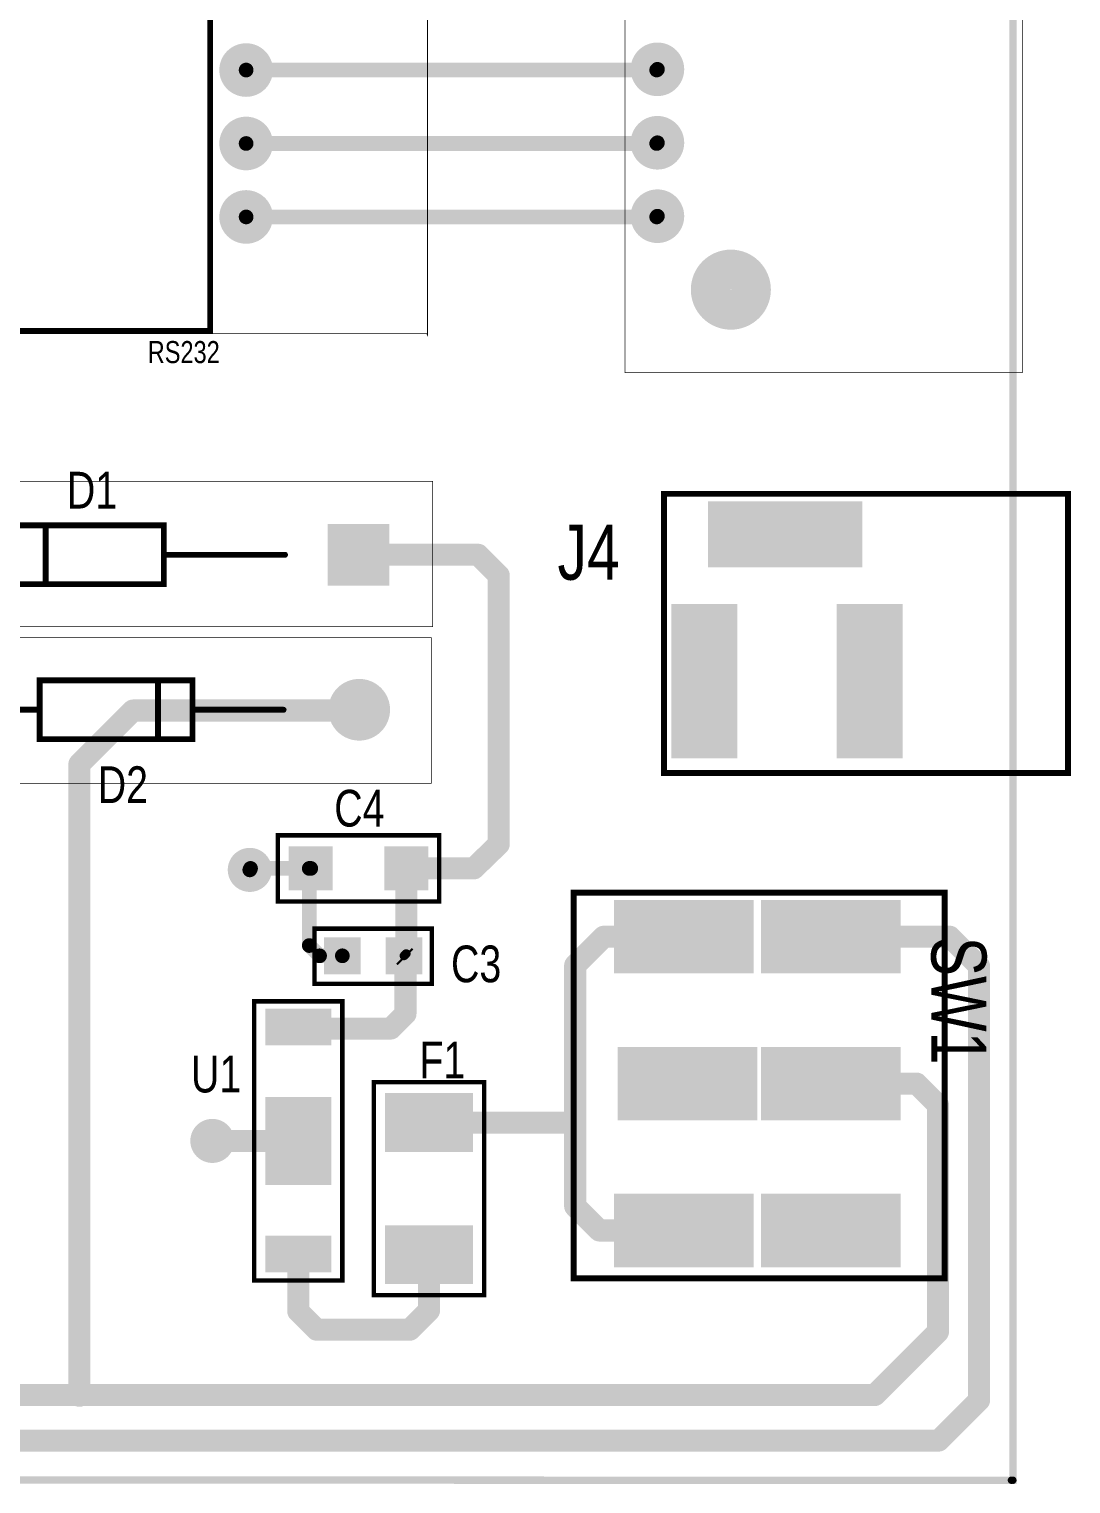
# Model space of a CAD drawing. Extents: x 0 to 8.76, y 0.02 to 4.83.
# Drawn here: x 7.347 to 8.765, y 0.023 to 2.004 of the extents above; entities that cross this region are included whole.
import ezdxf

# ---------------------------------------------------------------- set-up
doc = ezdxf.new("R2010")
doc.units = 0

msp = doc.modelspace()

# ---------------------------------------------------------------- linework, layer by layer
for points, const_width in [([(8.684, 0.028), (0.778, 0.029), (0.778, 4.826), (8.686, 4.826), (8.686, 0.028), (8.684, 0.028)], 0.01), ([(8.158, 1.69), (8.158, 1.536), (8.699, 1.536), (8.699, 2.259), (8.158, 2.259), (8.158, 1.69)], 0.001), ([(6.748, 2.207), (6.492, 2.207), (6.492, 1.589), (7.888, 1.589), (7.889, 1.587), (7.889, 2.207), (6.748, 2.207)], 0.001), ([(7.896, 1.19), (6.997, 1.19), (6.997, 1.388), (7.896, 1.388), (7.896, 1.19)], 0.001), ([(8.761, 0.991), (8.211, 0.991), (8.211, 1.371), (8.761, 1.371), (8.761, 0.991)], 0.001), ([(6.995, 1.175), (7.894, 1.175), (7.894, 0.977), (6.995, 0.977), (6.995, 1.175)], 0.001), ([(8.088, 0.303), (8.088, 0.828), (8.593, 0.828), (8.593, 0.303), (8.088, 0.303)], 0.001)]:
    msp.add_lwpolyline(points, close=True, dxfattribs=dict(const_width=const_width))
for points, const_width in [([(8.1578, 1.69, 1), (8.1582, 1.69, 1)], 0.0005), ([(8.1578, 1.69, 1), (8.1582, 1.69, 1)], 0.0005), ([(7.8877, 1.589, 1), (7.8883, 1.589, 1)], 0.0005), ([(7.8887, 1.587, 1), (7.8893, 1.587, 1)], 0.0005), ([(8.1578, 1.536, 1), (8.1582, 1.536, 1)], 0.0005), ([(8.6988, 1.536, 1), (8.6992, 1.536, 1)], 0.0005), ([(7.8957, 1.388, 1), (7.8963, 1.388, 1)], 0.0005), ([(8.2108, 1.371, 1), (8.2112, 1.371, 1)], 0.0005), ([(8.7607, 1.371, 1), (8.7612, 1.371, 1)], 0.0005), ([(7.8957, 1.19, 1), (7.8963, 1.19, 1)], 0.0005), ([(7.8957, 1.19, 1), (7.8963, 1.19, 1)], 0.0005), ([(7.8937, 1.175, 1), (7.8943, 1.175, 1)], 0.0005), ([(8.2108, 0.991, 1), (8.2112, 0.991, 1)], 0.0005), ([(8.7607, 0.991, 1), (8.7612, 0.991, 1)], 0.0005), ([(8.7607, 0.991, 1), (8.7612, 0.991, 1)], 0.0005), ([(7.8937, 0.977, 1), (7.8943, 0.977, 1)], 0.0005), ([(8.0877, 0.828, 1), (8.0882, 0.828, 1)], 0.0005), ([(8.5928, 0.828, 1), (8.5932, 0.828, 1)], 0.0005), ([(8.0877, 0.303, 1), (8.0882, 0.303, 1)], 0.0005), ([(8.0877, 0.303, 1), (8.0882, 0.303, 1)], 0.0005), ([(8.5928, 0.303, 1), (8.5932, 0.303, 1)], 0.0005), ([(8.6815, 0.028, 1), (8.6865, 0.028, 1)], 0.005), ([(8.6815, 0.028, 1), (8.6865, 0.028, 1)], 0.005), ([(8.6835, 0.028, 1), (8.6885, 0.028, 1)], 0.005)]:
    msp.add_lwpolyline(points, format="xyb", close=True, dxfattribs=dict(const_width=const_width))
at = {"layer": 'DRL'}
for points, const_width in [([(7.632, 1.948, 1), (7.652, 1.948, 1)], 0.02), ([(8.192, 1.949, 1), (8.212, 1.949, 1)], 0.02), ([(7.632, 1.848, 1), (7.652, 1.848, 1)], 0.02), ([(8.192, 1.849, 1), (8.212, 1.849, 1)], 0.02), ([(7.632, 1.748, 1), (7.652, 1.748, 1)], 0.02), ([(8.192, 1.749, 1), (8.212, 1.749, 1)], 0.02), ([(8.285, 1.649, 1), (8.319, 1.649, 1)], 0.035), ([(8.343, 1.316, 1), (8.359, 1.316, 1)], 0.017), ([(8.368, 1.316, 1), (8.384, 1.316, 1)], 0.017), ([(8.393, 1.316, 1), (8.409, 1.316, 1)], 0.017), ([(7.785, 1.288, 1), (7.805, 1.288, 1)], 0.02), ([(8.258, 1.141, 1), (8.274, 1.141, 1)], 0.017), ([(8.483, 1.141, 1), (8.499, 1.141, 1)], 0.017), ([(8.258, 1.116, 1), (8.274, 1.116, 1)], 0.017), ([(8.483, 1.116, 1), (8.499, 1.116, 1)], 0.017), ([(7.786, 1.077, 1), (7.806, 1.077, 1)], 0.02), ([(8.258, 1.091, 1), (8.274, 1.091, 1)], 0.017), ([(8.483, 1.091, 1), (8.499, 1.091, 1)], 0.017), ([(7.637, 0.859, 1), (7.657, 0.859, 1)], 0.02), ([(8.212, 0.768, 1), (8.234, 0.768, 1)], 0.023), ([(8.227, 0.768, 1), (8.249, 0.768, 1)], 0.023), ([(8.242, 0.768, 1), (8.264, 0.768, 1)], 0.023), ([(8.412, 0.768, 1), (8.434, 0.768, 1)], 0.023), ([(8.427, 0.768, 1), (8.449, 0.768, 1)], 0.023), ([(8.442, 0.768, 1), (8.464, 0.768, 1)], 0.023), ([(8.217, 0.568, 1), (8.239, 0.568, 1)], 0.023), ([(8.232, 0.568, 1), (8.254, 0.568, 1)], 0.023), ([(8.247, 0.568, 1), (8.269, 0.568, 1)], 0.023), ([(8.412, 0.568, 1), (8.434, 0.568, 1)], 0.023), ([(8.427, 0.568, 1), (8.449, 0.568, 1)], 0.023), ([(8.442, 0.568, 1), (8.464, 0.568, 1)], 0.023), ([(7.586, 0.49, 1), (7.606, 0.49, 1)], 0.02), ([(8.212, 0.368, 1), (8.234, 0.368, 1)], 0.023), ([(8.227, 0.368, 1), (8.249, 0.368, 1)], 0.023), ([(8.242, 0.368, 1), (8.264, 0.368, 1)], 0.023), ([(8.412, 0.368, 1), (8.434, 0.368, 1)], 0.023), ([(8.427, 0.368, 1), (8.449, 0.368, 1)], 0.023), ([(8.442, 0.368, 1), (8.464, 0.368, 1)], 0.023)]:
    msp.add_lwpolyline(points, format="xyb", close=True, dxfattribs=dict(at, const_width=const_width))
at = {"layer": 'FAB', "const_width": 0.02}
for points in [[(7.637, 0.859, 1), (7.657, 0.859, 1)], [(7.586, 0.49, 1), (7.606, 0.49, 1)]]:
    msp.add_lwpolyline(points, format="xyb", close=True, dxfattribs=at)
at = {"layer": 'GND'}
for points, const_width in [([(7.627, 1.948, 1), (7.657, 1.948, 1)], 0.03), ([(8.187, 1.949, 1), (8.217, 1.949, 1)], 0.03), ([(7.627, 1.848, 1), (7.657, 1.848, 1)], 0.03), ([(8.187, 1.849, 1), (8.217, 1.849, 1)], 0.03), ([(7.627, 1.748, 1), (7.657, 1.748, 1)], 0.03), ([(8.187, 1.749, 1), (8.217, 1.749, 1)], 0.03), ([(8.28, 1.649, 1), (8.324, 1.649, 1)], 0.045), ([(7.779, 1.077, 1), (7.813, 1.077, 1)], 0.035), ([(7.635, 0.859, 1), (7.659, 0.859, 1)], 0.025), ([(7.584, 0.49, 1), (7.608, 0.49, 1)], 0.025)]:
    msp.add_lwpolyline(points, format="xyb", close=True, dxfattribs=dict(at, const_width=const_width))
msp.add_solid([(7.76, 1.253), (7.83, 1.253), (7.76, 1.323), (7.83, 1.323)], dxfattribs=at)
at = {"layer": 'I10'}
for points, const_width in [([(7.627, 1.948, 1), (7.657, 1.948, 1)], 0.03), ([(8.187, 1.949, 1), (8.217, 1.949, 1)], 0.03), ([(7.627, 1.848, 1), (7.657, 1.848, 1)], 0.03), ([(8.187, 1.849, 1), (8.217, 1.849, 1)], 0.03), ([(7.627, 1.748, 1), (7.657, 1.748, 1)], 0.03), ([(8.187, 1.749, 1), (8.217, 1.749, 1)], 0.03), ([(8.28, 1.649, 1), (8.324, 1.649, 1)], 0.045), ([(7.779, 1.077, 1), (7.813, 1.077, 1)], 0.035), ([(7.635, 0.859, 1), (7.659, 0.859, 1)], 0.025), ([(7.584, 0.49, 1), (7.608, 0.49, 1)], 0.025)]:
    msp.add_lwpolyline(points, format="xyb", close=True, dxfattribs=dict(at, const_width=const_width))
for points in [[(8.276, 1.271), (8.426, 1.271), (8.276, 1.361), (8.426, 1.361)], [(8.301, 1.271), (8.451, 1.271), (8.301, 1.361), (8.451, 1.361)], [(8.326, 1.271), (8.476, 1.271), (8.326, 1.361), (8.476, 1.361)], [(7.76, 1.253), (7.83, 1.253), (7.76, 1.323), (7.83, 1.323)]]:
    msp.add_solid(points, dxfattribs=at)
at = {"layer": 'I11'}
for points, const_width in [([(7.627, 1.948, 1), (7.657, 1.948, 1)], 0.03), ([(8.187, 1.949, 1), (8.217, 1.949, 1)], 0.03), ([(7.627, 1.848, 1), (7.657, 1.848, 1)], 0.03), ([(8.187, 1.849, 1), (8.217, 1.849, 1)], 0.03), ([(7.627, 1.748, 1), (7.657, 1.748, 1)], 0.03), ([(8.187, 1.749, 1), (8.217, 1.749, 1)], 0.03), ([(8.28, 1.649, 1), (8.324, 1.649, 1)], 0.045), ([(7.779, 1.077, 1), (7.813, 1.077, 1)], 0.035), ([(7.635, 0.859, 1), (7.659, 0.859, 1)], 0.025), ([(7.584, 0.49, 1), (7.608, 0.49, 1)], 0.025)]:
    msp.add_lwpolyline(points, format="xyb", close=True, dxfattribs=dict(at, const_width=const_width))
for points in [[(8.276, 1.271), (8.426, 1.271), (8.276, 1.361), (8.426, 1.361)], [(8.301, 1.271), (8.451, 1.271), (8.301, 1.361), (8.451, 1.361)], [(8.326, 1.271), (8.476, 1.271), (8.326, 1.361), (8.476, 1.361)], [(7.76, 1.253), (7.83, 1.253), (7.76, 1.323), (7.83, 1.323)]]:
    msp.add_solid(points, dxfattribs=at)
at = {"layer": 'I12'}
for points, const_width in [([(7.627, 1.948, 1), (7.657, 1.948, 1)], 0.03), ([(8.187, 1.949, 1), (8.217, 1.949, 1)], 0.03), ([(7.627, 1.848, 1), (7.657, 1.848, 1)], 0.03), ([(8.187, 1.849, 1), (8.217, 1.849, 1)], 0.03), ([(7.627, 1.748, 1), (7.657, 1.748, 1)], 0.03), ([(8.187, 1.749, 1), (8.217, 1.749, 1)], 0.03), ([(8.28, 1.649, 1), (8.324, 1.649, 1)], 0.045), ([(7.779, 1.077, 1), (7.813, 1.077, 1)], 0.035), ([(7.635, 0.859, 1), (7.659, 0.859, 1)], 0.025), ([(7.584, 0.49, 1), (7.608, 0.49, 1)], 0.025)]:
    msp.add_lwpolyline(points, format="xyb", close=True, dxfattribs=dict(at, const_width=const_width))
for points in [[(8.276, 1.271), (8.426, 1.271), (8.276, 1.361), (8.426, 1.361)], [(8.301, 1.271), (8.451, 1.271), (8.301, 1.361), (8.451, 1.361)], [(8.326, 1.271), (8.476, 1.271), (8.326, 1.361), (8.476, 1.361)], [(7.76, 1.253), (7.83, 1.253), (7.76, 1.323), (7.83, 1.323)]]:
    msp.add_solid(points, dxfattribs=at)
at = {"layer": 'IN3'}
for points, const_width in [([(7.627, 1.948, 1), (7.657, 1.948, 1)], 0.03), ([(8.187, 1.949, 1), (8.217, 1.949, 1)], 0.03), ([(7.627, 1.848, 1), (7.657, 1.848, 1)], 0.03), ([(8.187, 1.849, 1), (8.217, 1.849, 1)], 0.03), ([(7.627, 1.748, 1), (7.657, 1.748, 1)], 0.03), ([(8.187, 1.749, 1), (8.217, 1.749, 1)], 0.03), ([(8.28, 1.649, 1), (8.324, 1.649, 1)], 0.045), ([(7.779, 1.077, 1), (7.813, 1.077, 1)], 0.035), ([(7.635, 0.859, 1), (7.659, 0.859, 1)], 0.025), ([(7.584, 0.49, 1), (7.608, 0.49, 1)], 0.025)]:
    msp.add_lwpolyline(points, format="xyb", close=True, dxfattribs=dict(at, const_width=const_width))
for points in [[(8.276, 1.271), (8.426, 1.271), (8.276, 1.361), (8.426, 1.361)], [(8.301, 1.271), (8.451, 1.271), (8.301, 1.361), (8.451, 1.361)], [(8.326, 1.271), (8.476, 1.271), (8.326, 1.361), (8.476, 1.361)], [(7.76, 1.253), (7.83, 1.253), (7.76, 1.323), (7.83, 1.323)], [(8.226, 1.066), (8.306, 1.066), (8.226, 1.216), (8.306, 1.216)], [(8.451, 1.066), (8.531, 1.066), (8.451, 1.216), (8.531, 1.216)], [(8.226, 1.041), (8.306, 1.041), (8.226, 1.191), (8.306, 1.191)], [(8.451, 1.041), (8.531, 1.041), (8.451, 1.191), (8.531, 1.191)], [(8.226, 1.016), (8.306, 1.016), (8.226, 1.166), (8.306, 1.166)], [(8.451, 1.016), (8.531, 1.016), (8.451, 1.166), (8.531, 1.166)]]:
    msp.add_solid(points, dxfattribs=at)
at = {"layer": 'IN4'}
for points, const_width in [([(7.627, 1.948, 1), (7.657, 1.948, 1)], 0.03), ([(8.187, 1.949, 1), (8.217, 1.949, 1)], 0.03), ([(7.627, 1.848, 1), (7.657, 1.848, 1)], 0.03), ([(8.187, 1.849, 1), (8.217, 1.849, 1)], 0.03), ([(7.627, 1.748, 1), (7.657, 1.748, 1)], 0.03), ([(8.187, 1.749, 1), (8.217, 1.749, 1)], 0.03), ([(8.28, 1.649, 1), (8.324, 1.649, 1)], 0.045), ([(7.779, 1.077, 1), (7.813, 1.077, 1)], 0.035), ([(7.635, 0.859, 1), (7.659, 0.859, 1)], 0.025), ([(7.584, 0.49, 1), (7.608, 0.49, 1)], 0.025)]:
    msp.add_lwpolyline(points, format="xyb", close=True, dxfattribs=dict(at, const_width=const_width))
for points in [[(8.276, 1.271), (8.426, 1.271), (8.276, 1.361), (8.426, 1.361)], [(8.301, 1.271), (8.451, 1.271), (8.301, 1.361), (8.451, 1.361)], [(8.326, 1.271), (8.476, 1.271), (8.326, 1.361), (8.476, 1.361)], [(7.76, 1.253), (7.83, 1.253), (7.76, 1.323), (7.83, 1.323)], [(8.226, 1.066), (8.306, 1.066), (8.226, 1.216), (8.306, 1.216)], [(8.451, 1.066), (8.531, 1.066), (8.451, 1.216), (8.531, 1.216)], [(8.226, 1.041), (8.306, 1.041), (8.226, 1.191), (8.306, 1.191)], [(8.451, 1.041), (8.531, 1.041), (8.451, 1.191), (8.531, 1.191)], [(8.226, 1.016), (8.306, 1.016), (8.226, 1.166), (8.306, 1.166)], [(8.451, 1.016), (8.531, 1.016), (8.451, 1.166), (8.531, 1.166)]]:
    msp.add_solid(points, dxfattribs=at)
at = {"layer": 'IN5'}
for points, const_width in [([(7.627, 1.948, 1), (7.657, 1.948, 1)], 0.03), ([(8.187, 1.949, 1), (8.217, 1.949, 1)], 0.03), ([(7.627, 1.848, 1), (7.657, 1.848, 1)], 0.03), ([(8.187, 1.849, 1), (8.217, 1.849, 1)], 0.03), ([(7.627, 1.748, 1), (7.657, 1.748, 1)], 0.03), ([(8.187, 1.749, 1), (8.217, 1.749, 1)], 0.03), ([(8.28, 1.649, 1), (8.324, 1.649, 1)], 0.045), ([(7.779, 1.077, 1), (7.813, 1.077, 1)], 0.035), ([(7.635, 0.859, 1), (7.659, 0.859, 1)], 0.025), ([(7.584, 0.49, 1), (7.608, 0.49, 1)], 0.025)]:
    msp.add_lwpolyline(points, format="xyb", close=True, dxfattribs=dict(at, const_width=const_width))
for points in [[(8.276, 1.271), (8.426, 1.271), (8.276, 1.361), (8.426, 1.361)], [(8.301, 1.271), (8.451, 1.271), (8.301, 1.361), (8.451, 1.361)], [(8.326, 1.271), (8.476, 1.271), (8.326, 1.361), (8.476, 1.361)], [(7.76, 1.253), (7.83, 1.253), (7.76, 1.323), (7.83, 1.323)], [(8.226, 1.066), (8.306, 1.066), (8.226, 1.216), (8.306, 1.216)], [(8.451, 1.066), (8.531, 1.066), (8.451, 1.216), (8.531, 1.216)], [(8.226, 1.041), (8.306, 1.041), (8.226, 1.191), (8.306, 1.191)], [(8.451, 1.041), (8.531, 1.041), (8.451, 1.191), (8.531, 1.191)], [(8.226, 1.016), (8.306, 1.016), (8.226, 1.166), (8.306, 1.166)], [(8.451, 1.016), (8.531, 1.016), (8.451, 1.166), (8.531, 1.166)]]:
    msp.add_solid(points, dxfattribs=at)
at = {"layer": 'IN6'}
for points, const_width in [([(7.627, 1.948, 1), (7.657, 1.948, 1)], 0.03), ([(8.187, 1.949, 1), (8.217, 1.949, 1)], 0.03), ([(7.627, 1.848, 1), (7.657, 1.848, 1)], 0.03), ([(8.187, 1.849, 1), (8.217, 1.849, 1)], 0.03), ([(7.627, 1.748, 1), (7.657, 1.748, 1)], 0.03), ([(8.187, 1.749, 1), (8.217, 1.749, 1)], 0.03), ([(8.28, 1.649, 1), (8.324, 1.649, 1)], 0.045), ([(7.779, 1.077, 1), (7.813, 1.077, 1)], 0.035), ([(7.635, 0.859, 1), (7.659, 0.859, 1)], 0.025), ([(7.584, 0.49, 1), (7.608, 0.49, 1)], 0.025)]:
    msp.add_lwpolyline(points, format="xyb", close=True, dxfattribs=dict(at, const_width=const_width))
for points in [[(8.276, 1.271), (8.426, 1.271), (8.276, 1.361), (8.426, 1.361)], [(8.301, 1.271), (8.451, 1.271), (8.301, 1.361), (8.451, 1.361)], [(8.326, 1.271), (8.476, 1.271), (8.326, 1.361), (8.476, 1.361)], [(7.76, 1.253), (7.83, 1.253), (7.76, 1.323), (7.83, 1.323)], [(8.226, 1.066), (8.306, 1.066), (8.226, 1.216), (8.306, 1.216)], [(8.451, 1.066), (8.531, 1.066), (8.451, 1.216), (8.531, 1.216)], [(8.226, 1.041), (8.306, 1.041), (8.226, 1.191), (8.306, 1.191)], [(8.451, 1.041), (8.531, 1.041), (8.451, 1.191), (8.531, 1.191)], [(8.226, 1.016), (8.306, 1.016), (8.226, 1.166), (8.306, 1.166)], [(8.451, 1.016), (8.531, 1.016), (8.451, 1.166), (8.531, 1.166)]]:
    msp.add_solid(points, dxfattribs=at)
at = {"layer": 'IN7'}
for points, const_width in [([(7.627, 1.948, 1), (7.657, 1.948, 1)], 0.03), ([(8.187, 1.949, 1), (8.217, 1.949, 1)], 0.03), ([(7.627, 1.848, 1), (7.657, 1.848, 1)], 0.03), ([(8.187, 1.849, 1), (8.217, 1.849, 1)], 0.03), ([(7.627, 1.748, 1), (7.657, 1.748, 1)], 0.03), ([(8.187, 1.749, 1), (8.217, 1.749, 1)], 0.03), ([(8.28, 1.649, 1), (8.324, 1.649, 1)], 0.045), ([(7.779, 1.077, 1), (7.813, 1.077, 1)], 0.035), ([(7.635, 0.859, 1), (7.659, 0.859, 1)], 0.025), ([(7.584, 0.49, 1), (7.608, 0.49, 1)], 0.025)]:
    msp.add_lwpolyline(points, format="xyb", close=True, dxfattribs=dict(at, const_width=const_width))
for points in [[(8.276, 1.271), (8.426, 1.271), (8.276, 1.361), (8.426, 1.361)], [(8.301, 1.271), (8.451, 1.271), (8.301, 1.361), (8.451, 1.361)], [(8.326, 1.271), (8.476, 1.271), (8.326, 1.361), (8.476, 1.361)], [(7.76, 1.253), (7.83, 1.253), (7.76, 1.323), (7.83, 1.323)], [(8.226, 1.066), (8.306, 1.066), (8.226, 1.216), (8.306, 1.216)], [(8.451, 1.066), (8.531, 1.066), (8.451, 1.216), (8.531, 1.216)], [(8.226, 1.041), (8.306, 1.041), (8.226, 1.191), (8.306, 1.191)], [(8.451, 1.041), (8.531, 1.041), (8.451, 1.191), (8.531, 1.191)], [(8.226, 1.016), (8.306, 1.016), (8.226, 1.166), (8.306, 1.166)], [(8.451, 1.016), (8.531, 1.016), (8.451, 1.166), (8.531, 1.166)]]:
    msp.add_solid(points, dxfattribs=at)
at = {"layer": 'IN8'}
for points, const_width in [([(7.627, 1.948, 1), (7.657, 1.948, 1)], 0.03), ([(8.187, 1.949, 1), (8.217, 1.949, 1)], 0.03), ([(7.627, 1.848, 1), (7.657, 1.848, 1)], 0.03), ([(8.187, 1.849, 1), (8.217, 1.849, 1)], 0.03), ([(7.627, 1.748, 1), (7.657, 1.748, 1)], 0.03), ([(8.187, 1.749, 1), (8.217, 1.749, 1)], 0.03), ([(8.28, 1.649, 1), (8.324, 1.649, 1)], 0.045), ([(7.779, 1.077, 1), (7.813, 1.077, 1)], 0.035), ([(7.635, 0.859, 1), (7.659, 0.859, 1)], 0.025), ([(7.584, 0.49, 1), (7.608, 0.49, 1)], 0.025)]:
    msp.add_lwpolyline(points, format="xyb", close=True, dxfattribs=dict(at, const_width=const_width))
for points in [[(8.276, 1.271), (8.426, 1.271), (8.276, 1.361), (8.426, 1.361)], [(8.301, 1.271), (8.451, 1.271), (8.301, 1.361), (8.451, 1.361)], [(8.326, 1.271), (8.476, 1.271), (8.326, 1.361), (8.476, 1.361)], [(7.76, 1.253), (7.83, 1.253), (7.76, 1.323), (7.83, 1.323)]]:
    msp.add_solid(points, dxfattribs=at)
at = {"layer": 'IN9'}
for points, const_width in [([(7.627, 1.948, 1), (7.657, 1.948, 1)], 0.03), ([(8.187, 1.949, 1), (8.217, 1.949, 1)], 0.03), ([(7.627, 1.848, 1), (7.657, 1.848, 1)], 0.03), ([(8.187, 1.849, 1), (8.217, 1.849, 1)], 0.03), ([(7.627, 1.748, 1), (7.657, 1.748, 1)], 0.03), ([(8.187, 1.749, 1), (8.217, 1.749, 1)], 0.03), ([(8.28, 1.649, 1), (8.324, 1.649, 1)], 0.045), ([(7.779, 1.077, 1), (7.813, 1.077, 1)], 0.035), ([(7.635, 0.859, 1), (7.659, 0.859, 1)], 0.025), ([(7.584, 0.49, 1), (7.608, 0.49, 1)], 0.025)]:
    msp.add_lwpolyline(points, format="xyb", close=True, dxfattribs=dict(at, const_width=const_width))
for points in [[(8.276, 1.271), (8.426, 1.271), (8.276, 1.361), (8.426, 1.361)], [(8.301, 1.271), (8.451, 1.271), (8.301, 1.361), (8.451, 1.361)], [(8.326, 1.271), (8.476, 1.271), (8.326, 1.361), (8.476, 1.361)], [(7.76, 1.253), (7.83, 1.253), (7.76, 1.323), (7.83, 1.323)]]:
    msp.add_solid(points, dxfattribs=at)
at = {"layer": 'NOT', "const_width": 0.02}
for points in [[(7.637, 0.859, 1), (7.657, 0.859, 1)], [(7.586, 0.49, 1), (7.606, 0.49, 1)]]:
    msp.add_lwpolyline(points, format="xyb", close=True, dxfattribs=at)
at = {"layer": 'PWR'}
for points, const_width in [([(7.627, 1.948, 1), (7.657, 1.948, 1)], 0.03), ([(8.187, 1.949, 1), (8.217, 1.949, 1)], 0.03), ([(7.627, 1.848, 1), (7.657, 1.848, 1)], 0.03), ([(8.187, 1.849, 1), (8.217, 1.849, 1)], 0.03), ([(7.627, 1.748, 1), (7.657, 1.748, 1)], 0.03), ([(8.187, 1.749, 1), (8.217, 1.749, 1)], 0.03), ([(8.28, 1.649, 1), (8.324, 1.649, 1)], 0.045), ([(7.779, 1.077, 1), (7.813, 1.077, 1)], 0.035), ([(7.635, 0.859, 1), (7.659, 0.859, 1)], 0.025), ([(7.584, 0.49, 1), (7.608, 0.49, 1)], 0.025)]:
    msp.add_lwpolyline(points, format="xyb", close=True, dxfattribs=dict(at, const_width=const_width))
msp.add_solid([(7.76, 1.253), (7.83, 1.253), (7.76, 1.323), (7.83, 1.323)], dxfattribs=at)
at = {"layer": 'SMT'}
for points, const_width in [([(7.624, 1.948, 1), (7.66, 1.948, 1)], 0.037), ([(8.184, 1.949, 1), (8.22, 1.949, 1)], 0.037), ([(7.624, 1.848, 1), (7.66, 1.848, 1)], 0.037), ([(8.184, 1.849, 1), (8.22, 1.849, 1)], 0.037), ([(7.624, 1.748, 1), (7.66, 1.748, 1)], 0.037), ([(8.184, 1.749, 1), (8.22, 1.749, 1)], 0.037), ([(8.275, 1.649, 1), (8.329, 1.649, 1)], 0.055), ([(7.775, 1.077, 1), (7.817, 1.077, 1)], 0.042), ([(7.632, 0.859, 1), (7.662, 0.859, 1)], 0.03), ([(7.581, 0.49, 1), (7.611, 0.49, 1)], 0.03)]:
    msp.add_lwpolyline(points, format="xyb", close=True, dxfattribs=dict(at, const_width=const_width))
for points in [[(8.271, 1.271), (8.431, 1.271), (8.271, 1.361), (8.431, 1.361)], [(8.296, 1.271), (8.456, 1.271), (8.296, 1.361), (8.456, 1.361)], [(8.321, 1.271), (8.481, 1.271), (8.321, 1.361), (8.481, 1.361)], [(7.753, 1.246), (7.837, 1.246), (7.753, 1.33), (7.837, 1.33)], [(8.221, 1.061), (8.311, 1.061), (8.221, 1.221), (8.311, 1.221)], [(8.446, 1.061), (8.536, 1.061), (8.446, 1.221), (8.536, 1.221)], [(8.221, 1.036), (8.311, 1.036), (8.221, 1.196), (8.311, 1.196)], [(8.446, 1.036), (8.536, 1.036), (8.446, 1.196), (8.536, 1.196)], [(8.221, 1.011), (8.311, 1.011), (8.221, 1.171), (8.311, 1.171)], [(8.446, 1.011), (8.536, 1.011), (8.446, 1.171), (8.536, 1.171)], [(7.7, 0.831), (7.76, 0.831), (7.7, 0.891), (7.76, 0.891)], [(7.83, 0.831), (7.89, 0.831), (7.83, 0.891), (7.89, 0.891)], [(8.143, 0.718), (8.303, 0.718), (8.143, 0.818), (8.303, 0.818)], [(8.158, 0.718), (8.318, 0.718), (8.158, 0.818), (8.318, 0.818)], [(8.173, 0.718), (8.333, 0.718), (8.173, 0.818), (8.333, 0.818)], [(8.343, 0.718), (8.503, 0.718), (8.343, 0.818), (8.503, 0.818)], [(8.358, 0.718), (8.518, 0.718), (8.358, 0.818), (8.518, 0.818)], [(8.373, 0.718), (8.533, 0.718), (8.373, 0.818), (8.533, 0.818)], [(7.748, 0.717), (7.798, 0.717), (7.748, 0.767), (7.798, 0.767)], [(7.832, 0.717), (7.882, 0.717), (7.832, 0.767), (7.882, 0.767)], [(7.668, 0.62), (7.758, 0.62), (7.668, 0.67), (7.758, 0.67)], [(8.148, 0.518), (8.308, 0.518), (8.148, 0.618), (8.308, 0.618)], [(8.163, 0.518), (8.323, 0.518), (8.163, 0.618), (8.323, 0.618)], [(8.178, 0.518), (8.338, 0.518), (8.178, 0.618), (8.338, 0.618)], [(8.343, 0.518), (8.503, 0.518), (8.343, 0.618), (8.503, 0.618)], [(8.358, 0.518), (8.518, 0.518), (8.358, 0.618), (8.518, 0.618)], [(8.373, 0.518), (8.533, 0.518), (8.373, 0.618), (8.533, 0.618)], [(7.831, 0.475), (7.951, 0.475), (7.831, 0.555), (7.951, 0.555)], [(7.668, 0.43), (7.758, 0.43), (7.668, 0.55), (7.758, 0.55)], [(8.143, 0.318), (8.303, 0.318), (8.143, 0.418), (8.303, 0.418)], [(8.158, 0.318), (8.318, 0.318), (8.158, 0.418), (8.318, 0.418)], [(8.173, 0.318), (8.333, 0.318), (8.173, 0.418), (8.333, 0.418)], [(8.343, 0.318), (8.503, 0.318), (8.343, 0.418), (8.503, 0.418)], [(8.358, 0.318), (8.518, 0.318), (8.358, 0.418), (8.518, 0.418)], [(8.373, 0.318), (8.533, 0.318), (8.373, 0.418), (8.533, 0.418)], [(7.668, 0.311), (7.758, 0.311), (7.668, 0.361), (7.758, 0.361)], [(7.831, 0.295), (7.951, 0.295), (7.831, 0.375), (7.951, 0.375)]]:
    msp.add_solid(points, dxfattribs=at)
at = {"layer": 'SPT'}
for points, const_width in [([(7.624, 1.948, 1), (7.66, 1.948, 1)], 0.037), ([(8.184, 1.949, 1), (8.22, 1.949, 1)], 0.037), ([(7.624, 1.848, 1), (7.66, 1.848, 1)], 0.037), ([(8.184, 1.849, 1), (8.22, 1.849, 1)], 0.037), ([(7.624, 1.748, 1), (7.66, 1.748, 1)], 0.037), ([(8.184, 1.749, 1), (8.22, 1.749, 1)], 0.037), ([(8.275, 1.649, 1), (8.329, 1.649, 1)], 0.055), ([(7.775, 1.077, 1), (7.817, 1.077, 1)], 0.042)]:
    msp.add_lwpolyline(points, format="xyb", close=True, dxfattribs=dict(at, const_width=const_width))
for points in [[(7.7, 0.831), (7.76, 0.831), (7.7, 0.891), (7.76, 0.891)], [(7.83, 0.831), (7.89, 0.831), (7.83, 0.891), (7.89, 0.891)], [(7.748, 0.717), (7.798, 0.717), (7.748, 0.767), (7.798, 0.767)], [(7.832, 0.717), (7.882, 0.717), (7.832, 0.767), (7.882, 0.767)], [(7.668, 0.62), (7.758, 0.62), (7.668, 0.67), (7.758, 0.67)], [(7.831, 0.475), (7.951, 0.475), (7.831, 0.555), (7.951, 0.555)], [(7.668, 0.43), (7.758, 0.43), (7.668, 0.55), (7.758, 0.55)], [(7.668, 0.311), (7.758, 0.311), (7.668, 0.361), (7.758, 0.361)], [(7.831, 0.295), (7.951, 0.295), (7.831, 0.375), (7.951, 0.375)]]:
    msp.add_solid(points, dxfattribs=at)
at = {"layer": 'SST'}
for points, const_width in [([(6.962, 1.593), (6.862, 1.593), (6.862, 2.203), (7.593, 2.203), (7.593, 1.593), (6.962, 1.593)], 0.008), ([(8.761, 0.991), (8.211, 0.991), (8.211, 1.371), (8.761, 1.371), (8.761, 0.991)], 0.008), ([(7.41, 1.248), (7.53, 1.248), (7.53, 1.328), (7.322, 1.328), (7.322, 1.248), (7.41, 1.248)], 0.008), ([(7.481, 1.117), (7.361, 1.117), (7.361, 1.037), (7.569, 1.037), (7.569, 1.117), (7.481, 1.117)], 0.008), ([(7.685, 0.906), (7.685, 0.816), (7.685, 0.816), (7.905, 0.816), (7.905, 0.906), (7.685, 0.906)], 0.006), ([(8.088, 0.303), (8.088, 0.828), (8.593, 0.828), (8.593, 0.303), (8.088, 0.303)], 0.008), ([(7.895, 0.704), (7.735, 0.704), (7.735, 0.704), (7.735, 0.779), (7.895, 0.779), (7.895, 0.704)], 0.006), ([(7.966, 0.57), (7.816, 0.57), (7.816, 0.57), (7.816, 0.28), (7.966, 0.28), (7.966, 0.57)], 0.006)]:
    msp.add_lwpolyline(points, close=True, dxfattribs=dict(at, const_width=const_width))
for points, const_width in [([(7.624, 1.948, 1), (7.66, 1.948, 1)], 0.037), ([(8.184, 1.949, 1), (8.22, 1.949, 1)], 0.037), ([(7.624, 1.848, 1), (7.66, 1.848, 1)], 0.037), ([(8.184, 1.849, 1), (8.22, 1.849, 1)], 0.037), ([(7.624, 1.748, 1), (7.66, 1.748, 1)], 0.037), ([(8.184, 1.749, 1), (8.22, 1.749, 1)], 0.037), ([(8.275, 1.649, 1), (8.329, 1.649, 1)], 0.055), ([(7.591, 1.593, 1), (7.595, 1.593, 1)], 0.004), ([(8.209, 1.371, 1), (8.213, 1.371, 1)], 0.004), ([(8.759, 1.371, 1), (8.763, 1.371, 1)], 0.004), ([(7.367, 1.328, 1), (7.371, 1.328, 1)], 0.004), ([(7.445, 1.328, 1), (7.449, 1.328, 1)], 0.004), ([(7.528, 1.328, 1), (7.532, 1.328, 1)], 0.004), ([(7.528, 1.288, 1), (7.532, 1.288, 1)], 0.004), ([(7.693, 1.288, 1), (7.697, 1.288, 1)], 0.004), ([(7.367, 1.248, 1), (7.371, 1.248, 1)], 0.004), ([(7.408, 1.248, 1), (7.412, 1.248, 1)], 0.004), ([(7.408, 1.248, 1), (7.412, 1.248, 1)], 0.004), ([(7.445, 1.248, 1), (7.449, 1.248, 1)], 0.004), ([(7.528, 1.248, 1), (7.532, 1.248, 1)], 0.004), ([(7.359, 1.117, 1), (7.363, 1.117, 1)], 0.004), ([(7.441, 1.117, 1), (7.445, 1.117, 1)], 0.004), ([(7.479, 1.117, 1), (7.483, 1.117, 1)], 0.004), ([(7.479, 1.117, 1), (7.483, 1.117, 1)], 0.004), ([(7.52, 1.117, 1), (7.524, 1.117, 1)], 0.004), ([(7.567, 1.117, 1), (7.571, 1.117, 1)], 0.004), ([(7.775, 1.077, 1), (7.817, 1.077, 1)], 0.042), ([(7.359, 1.077, 1), (7.363, 1.077, 1)], 0.004), ([(7.567, 1.077, 1), (7.571, 1.077, 1)], 0.004), ([(7.691, 1.077, 1), (7.695, 1.077, 1)], 0.004), ([(7.359, 1.037, 1), (7.363, 1.037, 1)], 0.004), ([(7.441, 1.037, 1), (7.445, 1.037, 1)], 0.004), ([(7.52, 1.037, 1), (7.524, 1.037, 1)], 0.004), ([(7.567, 1.037, 1), (7.571, 1.037, 1)], 0.004), ([(8.209, 0.991, 1), (8.213, 0.991, 1)], 0.004), ([(8.759, 0.991, 1), (8.763, 0.991, 1)], 0.004), ([(8.759, 0.991, 1), (8.763, 0.991, 1)], 0.004), ([(7.6835, 0.906, 1), (7.6865, 0.906, 1)], 0.003), ([(7.6835, 0.906, 1), (7.6865, 0.906, 1)], 0.003), ([(7.9035, 0.906, 1), (7.9065, 0.906, 1)], 0.003), ([(8.086, 0.828, 1), (8.09, 0.828, 1)], 0.004), ([(8.591, 0.828, 1), (8.595, 0.828, 1)], 0.004), ([(7.6835, 0.816, 1), (7.6865, 0.816, 1)], 0.003), ([(7.6835, 0.816, 1), (7.6865, 0.816, 1)], 0.003), ([(7.9035, 0.816, 1), (7.9065, 0.816, 1)], 0.003), ([(7.7335, 0.779, 1), (7.7365, 0.779, 1)], 0.003), ([(7.8935, 0.779, 1), (7.8965, 0.779, 1)], 0.003), ([(7.7335, 0.704, 1), (7.7365, 0.704, 1)], 0.003), ([(7.7335, 0.704, 1), (7.7365, 0.704, 1)], 0.003), ([(7.8935, 0.704, 1), (7.8965, 0.704, 1)], 0.003), ([(7.8935, 0.704, 1), (7.8965, 0.704, 1)], 0.003), ([(7.6515, 0.68, 1), (7.6545, 0.68, 1)], 0.003), ([(7.7715, 0.68, 1), (7.7745, 0.68, 1)], 0.003), ([(7.8145, 0.57, 1), (7.8175, 0.57, 1)], 0.003), ([(7.8145, 0.57, 1), (7.8175, 0.57, 1)], 0.003), ([(7.9645, 0.57, 1), (7.9675, 0.57, 1)], 0.003), ([(7.9645, 0.57, 1), (7.9675, 0.57, 1)], 0.003), ([(7.6515, 0.36, 1), (7.6545, 0.36, 1)], 0.003), ([(7.6515, 0.34, 1), (7.6545, 0.34, 1)], 0.003), ([(7.6515, 0.3, 1), (7.6545, 0.3, 1)], 0.003), ([(7.7715, 0.3, 1), (7.7745, 0.3, 1)], 0.003), ([(8.086, 0.303, 1), (8.09, 0.303, 1)], 0.004), ([(8.086, 0.303, 1), (8.09, 0.303, 1)], 0.004), ([(8.591, 0.303, 1), (8.595, 0.303, 1)], 0.004), ([(7.8145, 0.28, 1), (7.8175, 0.28, 1)], 0.003), ([(7.9645, 0.28, 1), (7.9675, 0.28, 1)], 0.003)]:
    msp.add_lwpolyline(points, format="xyb", close=True, dxfattribs=dict(at, const_width=const_width))
for points, const_width in [([(7.447, 1.328), (7.369, 1.328), (7.369, 1.248), (7.447, 1.248)], 0.008), ([(7.695, 1.288), (7.53, 1.288)], 0.008), ([(7.443, 1.037), (7.522, 1.037), (7.522, 1.117), (7.443, 1.117)], 0.008), ([(7.196, 1.077), (7.361, 1.077)], 0.008), ([(7.569, 1.077), (7.693, 1.077)], 0.008), ([(7.653, 0.34), (7.653, 0.68), (7.773, 0.68), (7.773, 0.3), (7.653, 0.3), (7.653, 0.36)], 0.006)]:
    msp.add_lwpolyline(points, dxfattribs=dict(at, const_width=const_width))
at = {"layer": 'TOP'}
for points, const_width in [([(7.627, 1.948, 1), (7.657, 1.948, 1)], 0.03), ([(8.187, 1.949, 1), (8.217, 1.949, 1)], 0.03), ([(7.637, 1.948, 1), (7.647, 1.948, 1)], 0.01), ([(8.196, 1.948, 1), (8.206, 1.948, 1)], 0.01), ([(8.196, 1.948, 1), (8.206, 1.948, 1)], 0.01), ([(8.197, 1.949, 1), (8.207, 1.949, 1)], 0.01), ([(7.627, 1.848, 1), (7.657, 1.848, 1)], 0.03), ([(8.187, 1.849, 1), (8.217, 1.849, 1)], 0.03), ([(7.637, 1.848, 1), (7.647, 1.848, 1)], 0.01), ([(8.196, 1.848, 1), (8.206, 1.848, 1)], 0.01), ([(8.196, 1.848, 1), (8.206, 1.848, 1)], 0.01), ([(8.197, 1.849, 1), (8.207, 1.849, 1)], 0.01), ([(7.627, 1.748, 1), (7.657, 1.748, 1)], 0.03), ([(8.187, 1.749, 1), (8.217, 1.749, 1)], 0.03), ([(7.637, 1.748, 1), (7.647, 1.748, 1)], 0.01), ([(8.196, 1.748, 1), (8.206, 1.748, 1)], 0.01), ([(8.196, 1.748, 1), (8.206, 1.748, 1)], 0.01), ([(8.197, 1.749, 1), (8.207, 1.749, 1)], 0.01), ([(8.28, 1.649, 1), (8.324, 1.649, 1)], 0.045), ([(8.3435, 1.316, 1), (8.3585, 1.316, 1)], 0.015), ([(8.3685, 1.316, 1), (8.3835, 1.316, 1)], 0.015), ([(8.3685, 1.316, 1), (8.3835, 1.316, 1)], 0.015), ([(8.3935, 1.316, 1), (8.4085, 1.316, 1)], 0.015), ([(7.7875, 1.288, 1), (7.8025, 1.288, 1)], 0.015), ([(7.9505, 1.288, 1), (7.9655, 1.288, 1)], 0.015), ([(7.9505, 1.288, 1), (7.9655, 1.288, 1)], 0.015), ([(7.9785, 1.26, 1), (7.9935, 1.26, 1)], 0.015), ([(7.9785, 1.26, 1), (7.9935, 1.26, 1)], 0.015), ([(8.4835, 1.141, 1), (8.4985, 1.141, 1)], 0.015), ([(8.4835, 1.116, 1), (8.4985, 1.116, 1)], 0.015), ([(8.4835, 1.116, 1), (8.4985, 1.116, 1)], 0.015), ([(7.779, 1.077, 1), (7.813, 1.077, 1)], 0.035), ([(7.4805, 1.076, 1), (7.4955, 1.076, 1)], 0.015), ([(7.4805, 1.076, 1), (7.4955, 1.076, 1)], 0.015), ([(7.7885, 1.077, 1), (7.8035, 1.077, 1)], 0.015), ([(7.8075, 1.077, 1), (7.8225, 1.077, 1)], 0.015), ([(7.8075, 1.077, 1), (7.8225, 1.077, 1)], 0.015), ([(7.8075, 1.076, 1), (7.8225, 1.076, 1)], 0.015), ([(7.8075, 1.076, 1), (7.8225, 1.076, 1)], 0.015), ([(8.4835, 1.091, 1), (8.4985, 1.091, 1)], 0.015), ([(7.4075, 1.003, 1), (7.4225, 1.003, 1)], 0.015), ([(7.4075, 1.003, 1), (7.4225, 1.003, 1)], 0.015), ([(7.9785, 0.894, 1), (7.9935, 0.894, 1)], 0.015), ([(7.9785, 0.894, 1), (7.9935, 0.894, 1)], 0.015), ([(7.635, 0.859, 1), (7.659, 0.859, 1)], 0.025), ([(7.8525, 0.861, 1), (7.8675, 0.861, 1)], 0.015), ([(7.8525, 0.861, 1), (7.8675, 0.861, 1)], 0.015), ([(7.9445, 0.861, 1), (7.9595, 0.861, 1)], 0.015), ([(7.9445, 0.861, 1), (7.9595, 0.861, 1)], 0.015), ([(7.642, 0.859, 1), (7.652, 0.859, 1)], 0.01), ([(7.643, 0.861, 1), (7.653, 0.861, 1)], 0.01), ([(7.643, 0.861, 1), (7.653, 0.861, 1)], 0.01), ([(7.723, 0.861, 1), (7.733, 0.861, 1)], 0.01), ([(7.723, 0.861, 1), (7.733, 0.861, 1)], 0.01), ([(7.725, 0.861, 1), (7.735, 0.861, 1)], 0.01), ([(7.725, 0.861, 1), (7.735, 0.861, 1)], 0.01), ([(8.1215, 0.768, 1), (8.1365, 0.768, 1)], 0.015), ([(8.1215, 0.768, 1), (8.1365, 0.768, 1)], 0.015), ([(8.2155, 0.768, 1), (8.2305, 0.768, 1)], 0.015), ([(8.2155, 0.768, 1), (8.2305, 0.768, 1)], 0.015), ([(8.2305, 0.768, 1), (8.2455, 0.768, 1)], 0.015), ([(8.2305, 0.768, 1), (8.2455, 0.768, 1)], 0.015), ([(8.2455, 0.768, 1), (8.2605, 0.768, 1)], 0.015), ([(8.4155, 0.768, 1), (8.4305, 0.768, 1)], 0.015), ([(8.4305, 0.768, 1), (8.4455, 0.768, 1)], 0.015), ([(8.4305, 0.768, 1), (8.4455, 0.768, 1)], 0.015), ([(8.4455, 0.768, 1), (8.4605, 0.768, 1)], 0.015), ([(8.4455, 0.768, 1), (8.4605, 0.768, 1)], 0.015), ([(8.5925, 0.768, 1), (8.6075, 0.768, 1)], 0.015), ([(8.5925, 0.768, 1), (8.6075, 0.768, 1)], 0.015), ([(7.723, 0.756, 1), (7.733, 0.756, 1)], 0.01), ([(7.723, 0.756, 1), (7.733, 0.756, 1)], 0.01), ([(7.8495, 0.742, 1), (7.8645, 0.742, 1)], 0.015), ([(7.8515, 0.74, 1), (7.8665, 0.74, 1)], 0.015), ([(7.8515, 0.74, 1), (7.8665, 0.74, 1)], 0.015), ([(7.8525, 0.745, 1), (7.8675, 0.745, 1)], 0.015), ([(7.737, 0.742, 1), (7.747, 0.742, 1)], 0.01), ([(7.737, 0.742, 1), (7.747, 0.742, 1)], 0.01), ([(7.768, 0.742, 1), (7.778, 0.742, 1)], 0.01), ([(7.854, 0.742, 1), (7.86, 0.742, 1)], 0.006), ([(7.857, 0.745, 1), (7.863, 0.745, 1)], 0.006), ([(8.0825, 0.729, 1), (8.0975, 0.729, 1)], 0.015), ([(8.0825, 0.729, 1), (8.0975, 0.729, 1)], 0.015), ([(8.6325, 0.728, 1), (8.6475, 0.728, 1)], 0.015), ([(8.6325, 0.728, 1), (8.6475, 0.728, 1)], 0.015), ([(7.8515, 0.663, 1), (7.8665, 0.663, 1)], 0.015), ([(7.8515, 0.663, 1), (7.8665, 0.663, 1)], 0.015), ([(7.7055, 0.645, 1), (7.7205, 0.645, 1)], 0.015), ([(7.7055, 0.643, 1), (7.7205, 0.643, 1)], 0.015), ([(7.7055, 0.643, 1), (7.7205, 0.643, 1)], 0.015), ([(7.8315, 0.643, 1), (7.8465, 0.643, 1)], 0.015), ([(7.8315, 0.643, 1), (7.8465, 0.643, 1)], 0.015), ([(8.4155, 0.568, 1), (8.4305, 0.568, 1)], 0.015), ([(8.4305, 0.568, 1), (8.4455, 0.568, 1)], 0.015), ([(8.4305, 0.568, 1), (8.4455, 0.568, 1)], 0.015), ([(8.4455, 0.568, 1), (8.4605, 0.568, 1)], 0.015), ([(8.4455, 0.568, 1), (8.4605, 0.568, 1)], 0.015), ([(8.5475, 0.568, 1), (8.5625, 0.568, 1)], 0.015), ([(8.5475, 0.568, 1), (8.5625, 0.568, 1)], 0.015), ([(8.5765, 0.539, 1), (8.5915, 0.539, 1)], 0.015), ([(8.5765, 0.539, 1), (8.5915, 0.539, 1)], 0.015), ([(7.8835, 0.515, 1), (7.8985, 0.515, 1)], 0.015), ([(7.8835, 0.515, 1), (7.8985, 0.515, 1)], 0.015), ([(8.0825, 0.515, 1), (8.0975, 0.515, 1)], 0.015), ([(8.0825, 0.515, 1), (8.0975, 0.515, 1)], 0.015), ([(8.0825, 0.515, 1), (8.0975, 0.515, 1)], 0.015), ([(8.0825, 0.515, 1), (8.0975, 0.515, 1)], 0.015), ([(7.584, 0.49, 1), (7.608, 0.49, 1)], 0.025), ([(7.5875, 0.49, 1), (7.6025, 0.49, 1)], 0.015), ([(7.5875, 0.49, 1), (7.6025, 0.49, 1)], 0.015), ([(7.5885, 0.49, 1), (7.6035, 0.49, 1)], 0.015), ([(7.7055, 0.49, 1), (7.7205, 0.49, 1)], 0.015), ([(8.0825, 0.401, 1), (8.0975, 0.401, 1)], 0.015), ([(8.0825, 0.401, 1), (8.0975, 0.401, 1)], 0.015), ([(8.1155, 0.368, 1), (8.1305, 0.368, 1)], 0.015), ([(8.1155, 0.368, 1), (8.1305, 0.368, 1)], 0.015), ([(8.2155, 0.368, 1), (8.2305, 0.368, 1)], 0.015), ([(8.2155, 0.368, 1), (8.2305, 0.368, 1)], 0.015), ([(8.2305, 0.368, 1), (8.2455, 0.368, 1)], 0.015), ([(8.2305, 0.368, 1), (8.2455, 0.368, 1)], 0.015), ([(8.2455, 0.368, 1), (8.2605, 0.368, 1)], 0.015), ([(7.7055, 0.336, 1), (7.7205, 0.336, 1)], 0.015), ([(7.8835, 0.335, 1), (7.8985, 0.335, 1)], 0.015), ([(7.7055, 0.258, 1), (7.7205, 0.258, 1)], 0.015), ([(7.7055, 0.258, 1), (7.7205, 0.258, 1)], 0.015), ([(7.8835, 0.259, 1), (7.8985, 0.259, 1)], 0.015), ([(7.8835, 0.259, 1), (7.8985, 0.259, 1)], 0.015), ([(7.7305, 0.233, 1), (7.7455, 0.233, 1)], 0.015), ([(7.7305, 0.233, 1), (7.7455, 0.233, 1)], 0.015), ([(7.8575, 0.233, 1), (7.8725, 0.233, 1)], 0.015), ([(7.8575, 0.233, 1), (7.8725, 0.233, 1)], 0.015), ([(8.5765, 0.23, 1), (8.5915, 0.23, 1)], 0.015), ([(8.5765, 0.23, 1), (8.5915, 0.23, 1)], 0.015), ([(7.4075, 0.144, 1), (7.4225, 0.144, 1)], 0.015), ([(7.4075, 0.144, 1), (7.4225, 0.144, 1)], 0.015), ([(7.4075, 0.144, 1), (7.4225, 0.144, 1)], 0.015), ([(7.4075, 0.144, 1), (7.4225, 0.144, 1)], 0.015), ([(8.4905, 0.144, 1), (8.5055, 0.144, 1)], 0.015), ([(8.4905, 0.144, 1), (8.5055, 0.144, 1)], 0.015), ([(7.4075, 0.143, 1), (7.4225, 0.143, 1)], 0.015), ([(8.6325, 0.137, 1), (8.6475, 0.137, 1)], 0.015), ([(8.6325, 0.137, 1), (8.6475, 0.137, 1)], 0.015), ([(8.5775, 0.082, 1), (8.5925, 0.082, 1)], 0.015), ([(8.5775, 0.082, 1), (8.5925, 0.082, 1)], 0.015)]:
    msp.add_lwpolyline(points, format="xyb", close=True, dxfattribs=dict(at, const_width=const_width))
for points, const_width in [([(7.642, 1.948), (8.201, 1.948)], 0.02), ([(8.201, 1.948), (8.202, 1.949)], 0.02), ([(7.642, 1.848), (8.201, 1.848)], 0.02), ([(8.201, 1.848), (8.202, 1.849)], 0.02), ([(7.642, 1.748), (8.201, 1.748)], 0.02), ([(8.201, 1.748), (8.202, 1.749)], 0.02), ([(8.351, 1.316), (8.376, 1.316)], 0.03), ([(8.376, 1.316), (8.401, 1.316)], 0.03), ([(7.958, 1.288), (7.795, 1.288)], 0.03), ([(7.986, 1.26), (7.958, 1.288)], 0.03), ([(7.986, 0.894), (7.986, 1.26)], 0.03), ([(8.491, 1.116), (8.491, 1.141)], 0.03), ([(8.491, 1.091), (8.491, 1.116)], 0.03), ([(7.488, 1.076), (7.415, 1.003)], 0.03), ([(7.815, 1.076), (7.488, 1.076)], 0.03), ([(7.796, 1.077), (7.815, 1.077)], 0.03), ([(7.815, 1.077), (7.815, 1.076)], 0.03), ([(7.415, 1.003), (7.415, 0.144)], 0.03), ([(7.952, 0.861), (7.986, 0.894)], 0.03), ([(7.86, 0.745), (7.86, 0.861)], 0.03), ([(7.86, 0.861), (7.952, 0.861)], 0.03), ([(7.648, 0.861), (7.647, 0.859)], 0.02), ([(7.73, 0.861), (7.648, 0.861)], 0.02), ([(7.73, 0.861), (7.728, 0.861)], 0.02), ([(7.728, 0.861), (7.728, 0.756)], 0.02), ([(8.129, 0.768), (8.09, 0.729)], 0.03), ([(8.223, 0.768), (8.129, 0.768)], 0.03), ([(8.223, 0.768), (8.238, 0.768)], 0.03), ([(8.238, 0.768), (8.253, 0.768)], 0.03), ([(8.423, 0.768), (8.438, 0.768)], 0.03), ([(8.438, 0.768), (8.453, 0.768)], 0.03), ([(8.453, 0.768), (8.6, 0.768)], 0.03), ([(8.6, 0.768), (8.64, 0.728)], 0.03), ([(7.728, 0.756), (7.742, 0.742)], 0.02), ([(7.859, 0.74), (7.857, 0.742)], 0.03), ([(7.859, 0.663), (7.859, 0.74)], 0.03), ([(7.742, 0.742), (7.773, 0.742)], 0.02), ([(7.857, 0.742), (7.86, 0.745)], 0.012), ([(8.09, 0.729), (8.09, 0.515)], 0.03), ([(8.64, 0.728), (8.64, 0.137)], 0.03), ([(7.839, 0.643), (7.859, 0.663)], 0.03), ([(7.713, 0.645), (7.713, 0.643)], 0.03), ([(7.713, 0.643), (7.839, 0.643)], 0.03), ([(8.423, 0.568), (8.438, 0.568)], 0.03), ([(8.438, 0.568), (8.453, 0.568)], 0.03), ([(8.453, 0.568), (8.555, 0.568)], 0.03), ([(8.555, 0.568), (8.584, 0.539)], 0.03), ([(8.584, 0.539), (8.584, 0.23)], 0.03), ([(8.09, 0.515), (7.891, 0.515)], 0.03), ([(7.891, 0.515), (8.09, 0.515)], 0.03), ([(8.09, 0.515), (8.09, 0.401)], 0.03), ([(7.596, 0.49), (7.595, 0.49)], 0.03), ([(7.595, 0.49), (7.713, 0.49)], 0.03), ([(8.09, 0.401), (8.123, 0.368)], 0.03), ([(8.123, 0.368), (8.223, 0.368)], 0.03), ([(8.223, 0.368), (8.238, 0.368)], 0.03), ([(8.238, 0.368), (8.253, 0.368)], 0.03), ([(7.713, 0.258), (7.713, 0.336)], 0.03), ([(7.891, 0.335), (7.891, 0.259)], 0.03), ([(7.738, 0.233), (7.713, 0.258)], 0.03), ([(7.891, 0.259), (7.865, 0.233)], 0.03), ([(7.865, 0.233), (7.738, 0.233)], 0.03), ([(8.584, 0.23), (8.498, 0.144)], 0.03), ([(6.636, 0.144), (7.415, 0.144)], 0.03), ([(7.415, 0.144), (6.636, 0.144)], 0.03), ([(8.498, 0.144), (6.636, 0.144)], 0.03), ([(7.415, 0.144), (7.415, 0.143)], 0.03), ([(8.64, 0.137), (8.585, 0.082)], 0.03), ([(8.585, 0.082), (4.742, 0.082)], 0.03)]:
    msp.add_lwpolyline(points, dxfattribs=dict(at, const_width=const_width))
for points in [[(8.276, 1.276), (8.426, 1.276), (8.276, 1.356), (8.426, 1.356)], [(8.301, 1.276), (8.451, 1.276), (8.301, 1.356), (8.451, 1.356)], [(8.326, 1.276), (8.476, 1.276), (8.326, 1.356), (8.476, 1.356)], [(7.76, 1.253), (7.83, 1.253), (7.76, 1.323), (7.83, 1.323)], [(8.226, 1.066), (8.306, 1.066), (8.226, 1.216), (8.306, 1.216)], [(8.451, 1.066), (8.531, 1.066), (8.451, 1.216), (8.531, 1.216)], [(8.226, 1.041), (8.306, 1.041), (8.226, 1.191), (8.306, 1.191)], [(8.451, 1.041), (8.531, 1.041), (8.451, 1.191), (8.531, 1.191)], [(8.226, 1.016), (8.306, 1.016), (8.226, 1.166), (8.306, 1.166)], [(8.451, 1.016), (8.531, 1.016), (8.451, 1.166), (8.531, 1.166)], [(7.7, 0.831), (7.76, 0.831), (7.7, 0.891), (7.76, 0.891)], [(7.83, 0.831), (7.89, 0.831), (7.83, 0.891), (7.89, 0.891)], [(8.148, 0.723), (8.298, 0.723), (8.148, 0.813), (8.298, 0.813)], [(8.163, 0.723), (8.313, 0.723), (8.163, 0.813), (8.313, 0.813)], [(8.178, 0.723), (8.328, 0.723), (8.178, 0.813), (8.328, 0.813)], [(8.348, 0.723), (8.498, 0.723), (8.348, 0.813), (8.498, 0.813)], [(8.363, 0.723), (8.513, 0.723), (8.363, 0.813), (8.513, 0.813)], [(8.378, 0.723), (8.528, 0.723), (8.378, 0.813), (8.528, 0.813)], [(7.748, 0.717), (7.798, 0.717), (7.748, 0.767), (7.798, 0.767)], [(7.832, 0.717), (7.882, 0.717), (7.832, 0.767), (7.882, 0.767)], [(7.668, 0.62), (7.758, 0.62), (7.668, 0.67), (7.758, 0.67)], [(8.153, 0.523), (8.303, 0.523), (8.153, 0.613), (8.303, 0.613)], [(8.168, 0.523), (8.318, 0.523), (8.168, 0.613), (8.318, 0.613)], [(8.183, 0.523), (8.333, 0.523), (8.183, 0.613), (8.333, 0.613)], [(8.348, 0.523), (8.498, 0.523), (8.348, 0.613), (8.498, 0.613)], [(8.363, 0.523), (8.513, 0.523), (8.363, 0.613), (8.513, 0.613)], [(8.378, 0.523), (8.528, 0.523), (8.378, 0.613), (8.528, 0.613)], [(7.831, 0.475), (7.951, 0.475), (7.831, 0.555), (7.951, 0.555)], [(7.668, 0.43), (7.758, 0.43), (7.668, 0.55), (7.758, 0.55)], [(8.148, 0.323), (8.298, 0.323), (8.148, 0.413), (8.298, 0.413)], [(8.163, 0.323), (8.313, 0.323), (8.163, 0.413), (8.313, 0.413)], [(8.178, 0.323), (8.328, 0.323), (8.178, 0.413), (8.328, 0.413)], [(8.348, 0.323), (8.498, 0.323), (8.348, 0.413), (8.498, 0.413)], [(8.363, 0.323), (8.513, 0.323), (8.363, 0.413), (8.513, 0.413)], [(8.378, 0.323), (8.528, 0.323), (8.378, 0.413), (8.528, 0.413)], [(7.668, 0.311), (7.758, 0.311), (7.668, 0.361), (7.758, 0.361)], [(7.831, 0.295), (7.951, 0.295), (7.831, 0.375), (7.951, 0.375)]]:
    msp.add_solid(points, dxfattribs=at)

# ---------------------------------------------------------------- texts
at = {"layer": 'SST', "width": 0.8}
for s, height, p in [('RS232', 0.03, (7.508, 1.549)), ('D1', 0.05, (7.398, 1.351)), ('J4', 0.075, (8.066, 1.254)), ('C3', 0.05, (7.921, 0.706))]:
    msp.add_text(s, height=height, dxfattribs=at).set_placement(p)
for s, height, rotation, p in [('D2', 0.05, 360, (7.44, 0.95)), ('C4', 0.05, 360, (7.762, 0.918)), ('SW1', 0.075, 270, (8.575, 0.768)), ('F1', 0.05, 360, (7.878, 0.575)), ('U1', 0.05, 360, (7.567, 0.556))]:
    msp.add_text(s, height=height, rotation=rotation, dxfattribs=at).set_placement(p)

doc.saveas('drawing.dxf')
